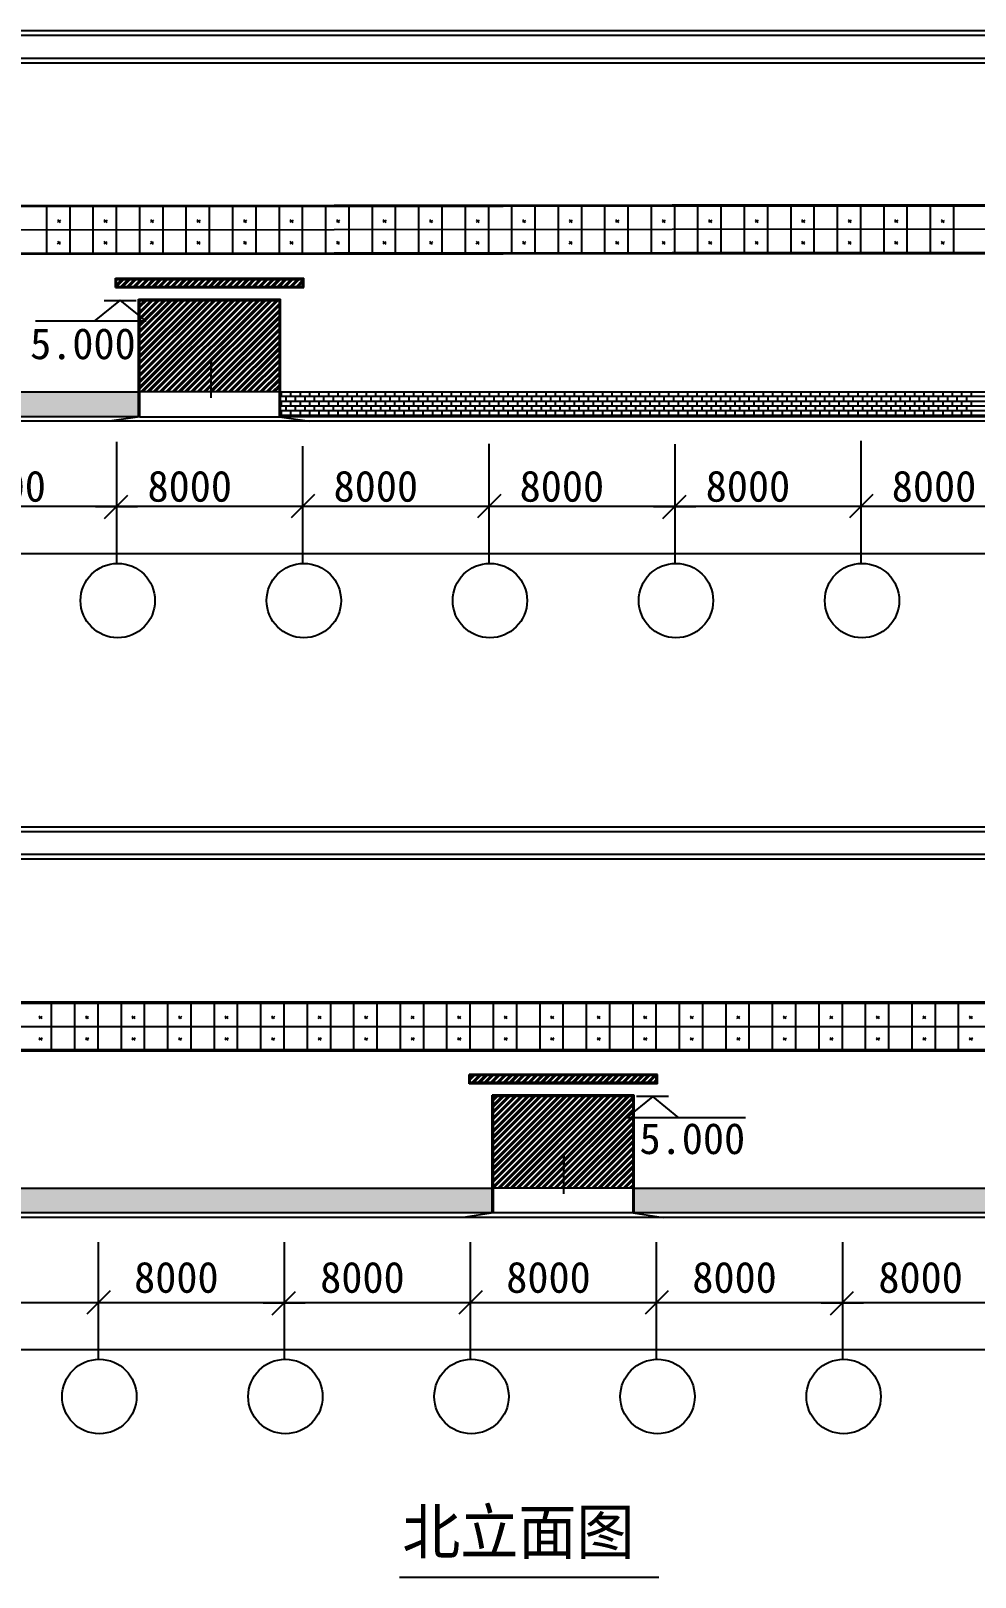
# Model space of a CAD drawing. Header units: metres. Extents: x -5946 to 118859, y -33883 to 106048.
# Drawn here: x 39814 to 80409, y -33883 to 32574 of the extents above; entities that cross this region are included whole.
import ezdxf

# ---------------------------------------------------------------- set-up
doc = ezdxf.new("R2010")
doc.units = ezdxf.units.M
for name, color, linetype in [('JC', 7, 'Continuous'), ('Z', 7, 'Continuous'), ('ZQ', 7, 'Continuous')]:
    doc.layers.add(name, color=color, linetype=linetype)

# ---------------------------------------------------------------- blocks, each defined once
blk = doc.blocks.new('_DIMX')
blk.add_line((-64.76, 0), (64.76, 0))
at = {"color": 6}
blk.add_lwpolyline([(-36.86, -36.86), (34.63, 34.63)], dxfattribs=at)

msp = doc.modelspace()

# ---------------------------------------------------------------- hatches: boundary and pattern name
at = {"layer": 'JC'}
h = msp.add_hatch(dxfattribs=at)
h.set_pattern_fill('ANSI32', scale=20)
h.paths.add_polyline_path([(43495.54, 21593.68), (43495.54, 21893.68), (51495.54, 21893.68), (51495.54, 21593.68)])
h = msp.add_hatch(dxfattribs=at)
h.set_pattern_fill('ANSI32', scale=20)
h.paths.add_polyline_path([(58702.9, -12626.66), (58702.9, -12326.66), (66702.9, -12326.66), (66702.9, -12626.66)])
at = {"layer": 'Z'}
h = msp.add_hatch(dxfattribs=at)
h.set_pattern_fill('ANSI32', scale=20)
h.paths.add_polyline_path([(44495.54, 20993.68), (44495.54, 17068.59), (50495.54, 17068.59), (50495.54, 20993.68)])
h = msp.add_hatch(dxfattribs=at)
h.set_pattern_fill('AR-B816')
h.paths.add_polyline_path([(44445.54, 15993.68), (44445.54, 17043.68), (11495.54, 17043.68), (11495.54, 15993.68)])
h = msp.add_hatch(dxfattribs=at)
h.set_pattern_fill('ANSI32', scale=20)
h.paths.add_polyline_path([(59702.9, -13226.66), (59702.9, -17151.76), (65702.9, -17151.76), (65702.9, -13226.66)])
h = msp.add_hatch(dxfattribs=at)
h.set_pattern_fill('AR-B816')
h.paths.add_polyline_path([(59652.9, -18226.66), (59652.9, -17176.66), (9752.9, -17176.66), (9752.9, -18226.66)])
h = msp.add_hatch(dxfattribs=at)
h.set_pattern_fill('AR-B816')
h.paths.add_polyline_path([(65752.9, -17176.66), (65752.9, -18226.66), (106702.9, -18226.66), (106702.9, -17176.66)])
h.paths.add_polyline_path([(107237.9, -17176.66), (107212.9, -17176.66), (106702.9, -17176.66), (106702.9, -18226.66), (107237.9, -18226.66)])

# ---------------------------------------------------------------- linework, layer by layer
for p, q in [((43655.54, 21001.58), (42532.71, 20093.6)), ((44775.95, 20093.6), (43655.54, 21001.58)), ((44775.95, 20093.6), (40007, 20093.6)), ((43495.54, 14914.29), (43495.54, 11629.22)), ((43495.54, 14732.14), (43495.54, 11629.22)), ((51495.54, 14732.14), (51495.54, 11629.22)), ((51495.54, 14727.13), (51495.54, 11629.22)), ((59495.54, 14826.7), (59495.54, 11629.22)), ((59495.54, 14732.14), (59495.54, 11629.22)), ((67495.54, 14809.64), (67495.54, 11629.22)), ((67495.54, 14732.14), (67495.54, 11629.22)), ((75495.54, 14951.27), (75495.54, 11629.22)), ((75495.54, 14732.14), (75495.54, 11629.22)), ((43494.14, 12129.22), (35496.94, 12129.22)), ((51494.14, 12129.22), (43496.94, 12129.22)), ((59494.14, 12129.22), (51496.94, 12129.22)), ((67494.14, 12129.22), (59496.94, 12129.22)), ((75494.14, 12129.22), (67496.94, 12129.22)), ((83494.14, 12129.22), (75496.94, 12129.22)), ((43495.54, 11729.22), (43495.54, 9701.37)), ((51495.54, 11729.22), (51495.54, 9701.37)), ((59495.54, 11729.22), (59495.54, 9701.37)), ((67495.54, 11729.22), (67495.54, 9701.37)), ((75495.54, 11729.22), (75495.54, 9701.37)), ((115480.84, 10101.37), (3648.7, 10101.37)), ((66551.61, -13231.62), (65428.78, -14139.6)), ((67672.02, -14139.6), (66551.61, -13231.62)), ((70531.93, -14139.6), (65433.07, -14139.6)), ((42702.9, -19488.21), (42702.9, -22591.12)), ((42702.9, -19488.21), (42702.9, -22591.12)), ((50702.9, -19488.21), (50702.9, -22591.12)), ((50702.9, -19488.21), (50702.9, -22591.12)), ((58702.9, -19488.21), (58702.9, -22591.12)), ((58702.9, -19488.21), (58702.9, -22591.12)), ((66702.9, -19488.21), (66702.9, -22591.12)), ((66702.9, -19488.21), (66702.9, -22591.12)), ((74702.9, -19488.21), (74702.9, -22591.12)), ((74702.9, -19488.21), (74702.9, -22591.12)), ((42701.5, -22091.12), (34704.3, -22091.12)), ((42702.9, -22491.12), (42702.9, -24518.98)), ((50701.5, -22091.12), (42704.3, -22091.12)), ((50702.9, -22491.12), (50702.9, -24518.98)), ((58701.5, -22091.12), (50704.3, -22091.12)), ((58702.9, -22491.12), (58702.9, -24518.98)), ((66701.5, -22091.12), (58704.3, -22091.12)), ((66702.9, -22491.12), (66702.9, -24518.98)), ((74701.5, -22091.12), (66704.3, -22091.12)), ((74702.9, -22491.12), (74702.9, -24518.98)), ((82701.5, -22091.12), (74704.3, -22091.12)), ((106657.06, -24118.98), (2694.12, -24118.98)), ((55660.79, -33882.93), (66812.79, -33882.93))]:
    msp.add_line(p, q)
for centre in [(43548.38, 8088.15), (51548.38, 8088.15), (59548.38, 8088.15), (67548.38, 8088.15), (75548.38, 8088.15), (42755.74, -26122.2), (50755.74, -26122.2), (58755.74, -26122.2), (66755.74, -26122.2), (74755.74, -26122.2)]:
    msp.add_circle(centre, 1600)
at = {"layer": 'JC'}
for p, q in [((115429.4, 32573.68), (19345.54, 32573.68)), ((115450.87, 32373.68), (19345.54, 32373.68)), ((100005.54, 31393.68), (19345.54, 31393.68)), ((115473.86, 31193.68), (11185.54, 31193.68)), ((40495.54, 22993.68), (40495.54, 24993.68)), ((40495.54, 22993.68), (40495.54, 24993.68)), ((41495.54, 22993.68), (41495.54, 24993.68)), ((42495.54, 22993.68), (42495.54, 24993.68)), ((42495.54, 22993.68), (42495.54, 24993.68)), ((43495.54, 22993.68), (43495.54, 24993.68)), ((44495.54, 22993.68), (44495.54, 24993.68)), ((44495.54, 22993.68), (44495.54, 24993.68)), ((45495.54, 22993.68), (45495.54, 24993.68)), ((46495.54, 22993.68), (46495.54, 24993.68)), ((46495.54, 22993.68), (46495.54, 24993.68)), ((47495.54, 22993.68), (47495.54, 24993.68)), ((48495.54, 22993.68), (48495.54, 24993.68)), ((48495.54, 22993.68), (48495.54, 24993.68)), ((49495.54, 22993.68), (49495.54, 24993.68)), ((50495.54, 22993.68), (50495.54, 24993.68)), ((50495.54, 22993.68), (50495.54, 24993.68)), ((51495.54, 22993.68), (51495.54, 24993.68)), ((52495.54, 22993.68), (52495.54, 24993.68)), ((52495.54, 22993.68), (52495.54, 24993.68)), ((53495.54, 22993.68), (53495.54, 24993.68)), ((54495.54, 22993.68), (54495.54, 24993.68)), ((54495.54, 22993.68), (54495.54, 24993.68)), ((55495.54, 22993.68), (55495.54, 24993.68)), ((56495.54, 22993.68), (56495.54, 24993.68)), ((56495.54, 22993.68), (56495.54, 24993.68)), ((57495.54, 22993.68), (57495.54, 24993.68)), ((58495.54, 22993.68), (58495.54, 24993.68)), ((58495.54, 22993.68), (58495.54, 24993.68)), ((59495.54, 22993.68), (59495.54, 24993.68)), ((60495.54, 22993.68), (60495.54, 24993.68)), ((60495.54, 22993.68), (60495.54, 24993.68)), ((61495.54, 22993.68), (61495.54, 24993.68)), ((62495.54, 22993.68), (62495.54, 24993.68)), ((62495.54, 22993.68), (62495.54, 24993.68)), ((63495.54, 22993.68), (63495.54, 24993.68)), ((64495.54, 22993.68), (64495.54, 24993.68)), ((64495.54, 22993.68), (64495.54, 24993.68)), ((65495.54, 22993.68), (65495.54, 24993.68)), ((66495.54, 22993.68), (66495.54, 24993.68)), ((66495.54, 22993.68), (66495.54, 24993.68)), ((67495.54, 22993.68), (67495.54, 24993.68)), ((68495.54, 22993.68), (68495.54, 24993.68)), ((68495.54, 22993.68), (68495.54, 24993.68)), ((69495.54, 22993.68), (69495.54, 24993.68)), ((70495.54, 22993.68), (70495.54, 24993.68)), ((70495.54, 22993.68), (70495.54, 24993.68)), ((71495.54, 22993.68), (71495.54, 24993.68)), ((72495.54, 22993.68), (72495.54, 24993.68)), ((72495.54, 22993.68), (72495.54, 24993.68)), ((73495.54, 22993.68), (73495.54, 24993.68)), ((74495.54, 22993.68), (74495.54, 24993.68)), ((74495.54, 22993.68), (74495.54, 24993.68)), ((75495.54, 22993.68), (75495.54, 24993.68)), ((76495.54, 22993.68), (76495.54, 24993.68)), ((76495.54, 22993.68), (76495.54, 24993.68)), ((77495.54, 22993.68), (77495.54, 24993.68)), ((78495.54, 22993.68), (78495.54, 24993.68)), ((78495.54, 22993.68), (78495.54, 24993.68)), ((79495.54, 22993.68), (79495.54, 24993.68)), ((41085.54, 24328.68), (40965.54, 24448.68)), ((41005.54, 24338.68), (40965.54, 24388.68)), ((41085.54, 24388.68), (41045.54, 24438.68)), ((43085.54, 24328.68), (42965.54, 24448.68)), ((43005.54, 24338.68), (42965.54, 24388.68)), ((43085.54, 24388.68), (43045.54, 24438.68)), ((45085.54, 24328.68), (44965.54, 24448.68)), ((45005.54, 24338.68), (44965.54, 24388.68)), ((45085.54, 24388.68), (45045.54, 24438.68)), ((47085.54, 24328.68), (46965.54, 24448.68)), ((47005.54, 24338.68), (46965.54, 24388.68)), ((47085.54, 24388.68), (47045.54, 24438.68)), ((49085.54, 24328.68), (48965.54, 24448.68)), ((49005.54, 24338.68), (48965.54, 24388.68)), ((49085.54, 24388.68), (49045.54, 24438.68)), ((51085.54, 24328.68), (50965.54, 24448.68)), ((51005.54, 24338.68), (50965.54, 24388.68)), ((51085.54, 24388.68), (51045.54, 24438.68)), ((53085.54, 24328.68), (52965.54, 24448.68)), ((53005.54, 24338.68), (52965.54, 24388.68)), ((53085.54, 24388.68), (53045.54, 24438.68)), ((55085.54, 24328.68), (54965.54, 24448.68)), ((55005.54, 24338.68), (54965.54, 24388.68)), ((55085.54, 24388.68), (55045.54, 24438.68)), ((57085.54, 24328.68), (56965.54, 24448.68)), ((57005.54, 24338.68), (56965.54, 24388.68)), ((57085.54, 24388.68), (57045.54, 24438.68)), ((59085.54, 24328.68), (58965.54, 24448.68)), ((59005.54, 24338.68), (58965.54, 24388.68)), ((59085.54, 24388.68), (59045.54, 24438.68)), ((61085.54, 24328.68), (60965.54, 24448.68)), ((61005.54, 24338.68), (60965.54, 24388.68)), ((61085.54, 24388.68), (61045.54, 24438.68)), ((63085.54, 24328.68), (62965.54, 24448.68)), ((63005.54, 24338.68), (62965.54, 24388.68)), ((63085.54, 24388.68), (63045.54, 24438.68)), ((65085.54, 24328.68), (64965.54, 24448.68)), ((65005.54, 24338.68), (64965.54, 24388.68)), ((65085.54, 24388.68), (65045.54, 24438.68)), ((67085.54, 24328.68), (66965.54, 24448.68)), ((67005.54, 24338.68), (66965.54, 24388.68)), ((67085.54, 24388.68), (67045.54, 24438.68)), ((69085.54, 24328.68), (68965.54, 24448.68)), ((69005.54, 24338.68), (68965.54, 24388.68)), ((69085.54, 24388.68), (69045.54, 24438.68)), ((71085.54, 24328.68), (70965.54, 24448.68)), ((71005.54, 24338.68), (70965.54, 24388.68)), ((71085.54, 24388.68), (71045.54, 24438.68)), ((73085.54, 24328.68), (72965.54, 24448.68)), ((73005.54, 24338.68), (72965.54, 24388.68)), ((73085.54, 24388.68), (73045.54, 24438.68)), ((75085.54, 24328.68), (74965.54, 24448.68)), ((75005.54, 24338.68), (74965.54, 24388.68)), ((75085.54, 24388.68), (75045.54, 24438.68)), ((77085.54, 24328.68), (76965.54, 24448.68)), ((77005.54, 24338.68), (76965.54, 24388.68)), ((77085.54, 24388.68), (77045.54, 24438.68)), ((79085.54, 24328.68), (78965.54, 24448.68)), ((79005.54, 24338.68), (78965.54, 24388.68)), ((79085.54, 24388.68), (79045.54, 24438.68)), ((41085.54, 23398.68), (40965.54, 23518.68)), ((41005.54, 23408.68), (40965.54, 23458.68)), ((41085.54, 23458.68), (41045.54, 23508.68)), ((43085.54, 23398.68), (42965.54, 23518.68)), ((43005.54, 23408.68), (42965.54, 23458.68)), ((43085.54, 23458.68), (43045.54, 23508.68)), ((45085.54, 23398.68), (44965.54, 23518.68)), ((45005.54, 23408.68), (44965.54, 23458.68)), ((45085.54, 23458.68), (45045.54, 23508.68)), ((47085.54, 23398.68), (46965.54, 23518.68)), ((47005.54, 23408.68), (46965.54, 23458.68)), ((47085.54, 23458.68), (47045.54, 23508.68)), ((49085.54, 23398.68), (48965.54, 23518.68)), ((49005.54, 23408.68), (48965.54, 23458.68)), ((49085.54, 23458.68), (49045.54, 23508.68)), ((51085.54, 23398.68), (50965.54, 23518.68)), ((51005.54, 23408.68), (50965.54, 23458.68)), ((51085.54, 23458.68), (51045.54, 23508.68)), ((53085.54, 23398.68), (52965.54, 23518.68)), ((53005.54, 23408.68), (52965.54, 23458.68)), ((53085.54, 23458.68), (53045.54, 23508.68)), ((55085.54, 23398.68), (54965.54, 23518.68)), ((55005.54, 23408.68), (54965.54, 23458.68)), ((55085.54, 23458.68), (55045.54, 23508.68)), ((57085.54, 23398.68), (56965.54, 23518.68)), ((57005.54, 23408.68), (56965.54, 23458.68)), ((57085.54, 23458.68), (57045.54, 23508.68)), ((59085.54, 23398.68), (58965.54, 23518.68)), ((59005.54, 23408.68), (58965.54, 23458.68)), ((59085.54, 23458.68), (59045.54, 23508.68)), ((61085.54, 23398.68), (60965.54, 23518.68)), ((61005.54, 23408.68), (60965.54, 23458.68)), ((61085.54, 23458.68), (61045.54, 23508.68)), ((63085.54, 23398.68), (62965.54, 23518.68)), ((63005.54, 23408.68), (62965.54, 23458.68)), ((63085.54, 23458.68), (63045.54, 23508.68)), ((65085.54, 23398.68), (64965.54, 23518.68)), ((65005.54, 23408.68), (64965.54, 23458.68)), ((65085.54, 23458.68), (65045.54, 23508.68)), ((67085.54, 23398.68), (66965.54, 23518.68)), ((67005.54, 23408.68), (66965.54, 23458.68)), ((67085.54, 23458.68), (67045.54, 23508.68)), ((69085.54, 23398.68), (68965.54, 23518.68)), ((69005.54, 23408.68), (68965.54, 23458.68)), ((69085.54, 23458.68), (69045.54, 23508.68)), ((71085.54, 23398.68), (70965.54, 23518.68)), ((71005.54, 23408.68), (70965.54, 23458.68)), ((71085.54, 23458.68), (71045.54, 23508.68)), ((73085.54, 23398.68), (72965.54, 23518.68)), ((73005.54, 23408.68), (72965.54, 23458.68)), ((73085.54, 23458.68), (73045.54, 23508.68)), ((75085.54, 23398.68), (74965.54, 23518.68)), ((75005.54, 23408.68), (74965.54, 23458.68)), ((75085.54, 23458.68), (75045.54, 23508.68)), ((77085.54, 23398.68), (76965.54, 23518.68)), ((77005.54, 23408.68), (76965.54, 23458.68)), ((77085.54, 23458.68), (77045.54, 23508.68)), ((79085.54, 23398.68), (78965.54, 23518.68)), ((79005.54, 23408.68), (78965.54, 23458.68)), ((79085.54, 23458.68), (79045.54, 23508.68)), ((43445.54, 21543.68), (43445.54, 21943.68)), ((43445.54, 21943.68), (43495.54, 21893.68)), ((43445.54, 21943.68), (51545.54, 21943.68)), ((51545.54, 21943.68), (51495.54, 21893.68)), ((51545.54, 21543.68), (51545.54, 21943.68)), ((43445.54, 21543.68), (43495.54, 21593.68)), ((43445.54, 21543.68), (51545.54, 21543.68)), ((43495.54, 21593.68), (43495.54, 21893.68)), ((43495.54, 21893.68), (51495.54, 21893.68)), ((43495.54, 21593.68), (51495.54, 21593.68)), ((51495.54, 21593.68), (51495.54, 21893.68)), ((51545.54, 21543.68), (51495.54, 21593.68)), ((44495.54, 20993.68), (44445.54, 21043.68)), ((44445.54, 21043.68), (50545.54, 21043.68)), ((44445.54, 15993.68), (44445.54, 21043.68)), ((44495.54, 20993.68), (50495.54, 20993.68)), ((44495.54, 15993.68), (44495.54, 20993.68)), ((50495.54, 20993.68), (50545.54, 21043.68)), ((50495.54, 15993.68), (50495.54, 20993.68)), ((50545.54, 15993.68), (50545.54, 21043.68)), ((47565.54, 16809.18), (47565.54, 18449.18)), ((44495.54, 15993.68), (43195.54, 15793.68)), ((44495.54, 15993.68), (50495.54, 15993.68)), ((50495.54, 15993.68), (51795.54, 15793.68)), ((98822.9, -1646.66), (2711.9, -1646.66)), ((98822.9, -1846.66), (2722.63, -1846.66)), ((107012.9, -3026.66), (2702.3, -3026.66)), ((98822.9, -2826.66), (26192.9, -2826.66)), ((40702.9, -11226.66), (40702.9, -9226.66)), ((41702.9, -11226.66), (41702.9, -9226.66)), ((42702.9, -11226.66), (42702.9, -9226.66)), ((43702.9, -11226.66), (43702.9, -9226.66)), ((44702.9, -11226.66), (44702.9, -9226.66)), ((45702.9, -11226.66), (45702.9, -9226.66)), ((46702.9, -11226.66), (46702.9, -9226.66)), ((47702.9, -11226.66), (47702.9, -9226.66)), ((48702.9, -11226.66), (48702.9, -9226.66)), ((49702.9, -11226.66), (49702.9, -9226.66)), ((50702.9, -11226.66), (50702.9, -9226.66)), ((51702.9, -11226.66), (51702.9, -9226.66)), ((52702.9, -11226.66), (52702.9, -9226.66)), ((53702.9, -11226.66), (53702.9, -9226.66)), ((54702.9, -11226.66), (54702.9, -9226.66)), ((55702.9, -11226.66), (55702.9, -9226.66)), ((56702.9, -11226.66), (56702.9, -9226.66)), ((57702.9, -11226.66), (57702.9, -9226.66)), ((58702.9, -11226.66), (58702.9, -9226.66)), ((59702.9, -11226.66), (59702.9, -9226.66)), ((60702.9, -11226.66), (60702.9, -9226.66)), ((61702.9, -11226.66), (61702.9, -9226.66)), ((62702.9, -11226.66), (62702.9, -9226.66)), ((63702.9, -11226.66), (63702.9, -9226.66)), ((64702.9, -11226.66), (64702.9, -9226.66)), ((65702.9, -11226.66), (65702.9, -9226.66)), ((66702.9, -11226.66), (66702.9, -9226.66)), ((67702.9, -11226.66), (67702.9, -9226.66)), ((68702.9, -11226.66), (68702.9, -9226.66)), ((69702.9, -11226.66), (69702.9, -9226.66)), ((70702.9, -11226.66), (70702.9, -9226.66)), ((71702.9, -11226.66), (71702.9, -9226.66)), ((72702.9, -11226.66), (72702.9, -9226.66)), ((73702.9, -11226.66), (73702.9, -9226.66)), ((74702.9, -11226.66), (74702.9, -9226.66)), ((75702.9, -11226.66), (75702.9, -9226.66)), ((76702.9, -11226.66), (76702.9, -9226.66)), ((77702.9, -11226.66), (77702.9, -9226.66)), ((78702.9, -11226.66), (78702.9, -9226.66)), ((79702.9, -11226.66), (79702.9, -9226.66)), ((40292.9, -9891.66), (40172.9, -9771.66)), ((40212.9, -9881.66), (40172.9, -9831.66)), ((40292.9, -9831.66), (40252.9, -9781.66)), ((42292.9, -9891.66), (42172.9, -9771.66)), ((42212.9, -9881.66), (42172.9, -9831.66)), ((42292.9, -9831.66), (42252.9, -9781.66)), ((44292.9, -9891.66), (44172.9, -9771.66)), ((44212.9, -9881.66), (44172.9, -9831.66)), ((44292.9, -9831.66), (44252.9, -9781.66)), ((46292.9, -9891.66), (46172.9, -9771.66)), ((46212.9, -9881.66), (46172.9, -9831.66)), ((46292.9, -9831.66), (46252.9, -9781.66)), ((48292.9, -9891.66), (48172.9, -9771.66)), ((48212.9, -9881.66), (48172.9, -9831.66)), ((48292.9, -9831.66), (48252.9, -9781.66)), ((50292.9, -9891.66), (50172.9, -9771.66)), ((50212.9, -9881.66), (50172.9, -9831.66)), ((50292.9, -9831.66), (50252.9, -9781.66)), ((52292.9, -9891.66), (52172.9, -9771.66)), ((52212.9, -9881.66), (52172.9, -9831.66)), ((52292.9, -9831.66), (52252.9, -9781.66)), ((54292.9, -9891.66), (54172.9, -9771.66)), ((54212.9, -9881.66), (54172.9, -9831.66)), ((54292.9, -9831.66), (54252.9, -9781.66)), ((56292.9, -9891.66), (56172.9, -9771.66)), ((56212.9, -9881.66), (56172.9, -9831.66)), ((56292.9, -9831.66), (56252.9, -9781.66)), ((58292.9, -9891.66), (58172.9, -9771.66)), ((58212.9, -9881.66), (58172.9, -9831.66)), ((58292.9, -9831.66), (58252.9, -9781.66)), ((60292.9, -9891.66), (60172.9, -9771.66)), ((60212.9, -9881.66), (60172.9, -9831.66)), ((60292.9, -9831.66), (60252.9, -9781.66)), ((62292.9, -9891.66), (62172.9, -9771.66)), ((62212.9, -9881.66), (62172.9, -9831.66)), ((62292.9, -9831.66), (62252.9, -9781.66)), ((64292.9, -9891.66), (64172.9, -9771.66)), ((64212.9, -9881.66), (64172.9, -9831.66)), ((64292.9, -9831.66), (64252.9, -9781.66)), ((66292.9, -9891.66), (66172.9, -9771.66)), ((66212.9, -9881.66), (66172.9, -9831.66)), ((66292.9, -9831.66), (66252.9, -9781.66)), ((68292.9, -9891.66), (68172.9, -9771.66)), ((68212.9, -9881.66), (68172.9, -9831.66)), ((68292.9, -9831.66), (68252.9, -9781.66)), ((70292.9, -9891.66), (70172.9, -9771.66)), ((70212.9, -9881.66), (70172.9, -9831.66)), ((70292.9, -9831.66), (70252.9, -9781.66)), ((72292.9, -9891.66), (72172.9, -9771.66)), ((72212.9, -9881.66), (72172.9, -9831.66)), ((72292.9, -9831.66), (72252.9, -9781.66)), ((74292.9, -9891.66), (74172.9, -9771.66)), ((74212.9, -9881.66), (74172.9, -9831.66)), ((74292.9, -9831.66), (74252.9, -9781.66)), ((76292.9, -9891.66), (76172.9, -9771.66)), ((76212.9, -9881.66), (76172.9, -9831.66)), ((76292.9, -9831.66), (76252.9, -9781.66)), ((78292.9, -9891.66), (78172.9, -9771.66)), ((78212.9, -9881.66), (78172.9, -9831.66)), ((78292.9, -9831.66), (78252.9, -9781.66)), ((80292.9, -9891.66), (80172.9, -9771.66)), ((80212.9, -9881.66), (80172.9, -9831.66)), ((80292.9, -9831.66), (80252.9, -9781.66)), ((40292.9, -10821.66), (40172.9, -10701.66)), ((40212.9, -10811.66), (40172.9, -10761.66)), ((40292.9, -10761.66), (40252.9, -10711.66)), ((42292.9, -10821.66), (42172.9, -10701.66)), ((42212.9, -10811.66), (42172.9, -10761.66)), ((42292.9, -10761.66), (42252.9, -10711.66)), ((44292.9, -10821.66), (44172.9, -10701.66)), ((44212.9, -10811.66), (44172.9, -10761.66)), ((44292.9, -10761.66), (44252.9, -10711.66)), ((46292.9, -10821.66), (46172.9, -10701.66)), ((46212.9, -10811.66), (46172.9, -10761.66)), ((46292.9, -10761.66), (46252.9, -10711.66)), ((48292.9, -10821.66), (48172.9, -10701.66)), ((48212.9, -10811.66), (48172.9, -10761.66)), ((48292.9, -10761.66), (48252.9, -10711.66)), ((50292.9, -10821.66), (50172.9, -10701.66)), ((50212.9, -10811.66), (50172.9, -10761.66)), ((50292.9, -10761.66), (50252.9, -10711.66)), ((52292.9, -10821.66), (52172.9, -10701.66)), ((52212.9, -10811.66), (52172.9, -10761.66)), ((52292.9, -10761.66), (52252.9, -10711.66)), ((54292.9, -10821.66), (54172.9, -10701.66)), ((54212.9, -10811.66), (54172.9, -10761.66)), ((54292.9, -10761.66), (54252.9, -10711.66)), ((56292.9, -10821.66), (56172.9, -10701.66)), ((56212.9, -10811.66), (56172.9, -10761.66)), ((56292.9, -10761.66), (56252.9, -10711.66)), ((58292.9, -10821.66), (58172.9, -10701.66)), ((58212.9, -10811.66), (58172.9, -10761.66)), ((58292.9, -10761.66), (58252.9, -10711.66)), ((60292.9, -10821.66), (60172.9, -10701.66)), ((60212.9, -10811.66), (60172.9, -10761.66)), ((60292.9, -10761.66), (60252.9, -10711.66)), ((62292.9, -10821.66), (62172.9, -10701.66)), ((62212.9, -10811.66), (62172.9, -10761.66)), ((62292.9, -10761.66), (62252.9, -10711.66)), ((64292.9, -10821.66), (64172.9, -10701.66)), ((64212.9, -10811.66), (64172.9, -10761.66)), ((64292.9, -10761.66), (64252.9, -10711.66)), ((66292.9, -10821.66), (66172.9, -10701.66)), ((66212.9, -10811.66), (66172.9, -10761.66)), ((66292.9, -10761.66), (66252.9, -10711.66)), ((68292.9, -10821.66), (68172.9, -10701.66)), ((68212.9, -10811.66), (68172.9, -10761.66)), ((68292.9, -10761.66), (68252.9, -10711.66)), ((70292.9, -10821.66), (70172.9, -10701.66)), ((70212.9, -10811.66), (70172.9, -10761.66)), ((70292.9, -10761.66), (70252.9, -10711.66)), ((72292.9, -10821.66), (72172.9, -10701.66)), ((72212.9, -10811.66), (72172.9, -10761.66)), ((72292.9, -10761.66), (72252.9, -10711.66)), ((74292.9, -10821.66), (74172.9, -10701.66)), ((74212.9, -10811.66), (74172.9, -10761.66)), ((74292.9, -10761.66), (74252.9, -10711.66)), ((76292.9, -10821.66), (76172.9, -10701.66)), ((76212.9, -10811.66), (76172.9, -10761.66)), ((76292.9, -10761.66), (76252.9, -10711.66)), ((78292.9, -10821.66), (78172.9, -10701.66)), ((78212.9, -10811.66), (78172.9, -10761.66)), ((78292.9, -10761.66), (78252.9, -10711.66)), ((80292.9, -10821.66), (80172.9, -10701.66)), ((80212.9, -10811.66), (80172.9, -10761.66)), ((80292.9, -10761.66), (80252.9, -10711.66)), ((58652.9, -12276.66), (58702.9, -12326.66)), ((58652.9, -12676.66), (58652.9, -12276.66)), ((66752.9, -12276.66), (58652.9, -12276.66)), ((58652.9, -12676.66), (58702.9, -12626.66)), ((58702.9, -12626.66), (58702.9, -12326.66)), ((66702.9, -12326.66), (58702.9, -12326.66)), ((66702.9, -12626.66), (58702.9, -12626.66)), ((66752.9, -12276.66), (66702.9, -12326.66)), ((66702.9, -12626.66), (66702.9, -12326.66)), ((66752.9, -12676.66), (66702.9, -12626.66)), ((66752.9, -12676.66), (66752.9, -12276.66)), ((66752.9, -12676.66), (58652.9, -12676.66)), ((59702.9, -13226.66), (59652.9, -13176.66)), ((65752.9, -13176.66), (59652.9, -13176.66)), ((59652.9, -18226.66), (59652.9, -13176.66)), ((65702.9, -13226.66), (59702.9, -13226.66)), ((59702.9, -18226.66), (59702.9, -13226.66)), ((65702.9, -13226.66), (65752.9, -13176.66)), ((65702.9, -18226.66), (65702.9, -13226.66)), ((65752.9, -18226.66), (65752.9, -13176.66)), ((62732.9, -17411.16), (62732.9, -15771.16)), ((59702.9, -18226.66), (58402.9, -18426.66)), ((65702.9, -18226.66), (59702.9, -18226.66)), ((65702.9, -18226.66), (67002.9, -18426.66))]:
    msp.add_line(p, q, dxfattribs=at)
for points in [[(47565.54, 18449.18), (47565.54, 17879.18)], [(62732.9, -15771.16), (62732.9, -16341.16)]]:
    msp.add_lwpolyline(points, dxfattribs=at)
at = {"layer": 'Z'}
for p, q in [((44445.54, 17043.68), (10960.54, 17043.68)), ((44495.54, 17068.59), (50495.54, 17068.59)), ((50545.54, 16869.43), (99495.54, 16869.43)), ((50545.54, 16666.23), (99495.54, 16666.23)), ((50585.43, 16869.43), (50585.43, 17043.68)), ((50585.43, 16463.03), (50585.43, 16666.23)), ((50788.63, 16666.23), (50788.63, 16869.43)), ((50991.83, 16869.43), (50991.83, 17043.68)), ((50991.83, 16463.03), (50991.83, 16666.23)), ((51195.03, 16666.23), (51195.03, 16869.43)), ((51398.23, 16869.43), (51398.23, 17043.68)), ((51398.23, 16463.03), (51398.23, 16666.23)), ((51601.43, 16666.23), (51601.43, 16869.43)), ((51804.63, 16869.43), (51804.63, 17043.68)), ((51804.63, 16463.03), (51804.63, 16666.23)), ((52007.83, 16666.23), (52007.83, 16869.43)), ((52211.03, 16869.43), (52211.03, 17043.68)), ((52211.03, 16463.03), (52211.03, 16666.23)), ((52414.23, 16666.23), (52414.23, 16869.43)), ((52617.43, 16869.43), (52617.43, 17043.68)), ((52617.43, 16463.03), (52617.43, 16666.23)), ((52820.63, 16666.23), (52820.63, 16869.43)), ((53023.83, 16869.43), (53023.83, 17043.68)), ((53023.83, 16463.03), (53023.83, 16666.23)), ((53227.03, 16666.23), (53227.03, 16869.43)), ((53430.23, 16869.43), (53430.23, 17043.68)), ((53430.23, 16463.03), (53430.23, 16666.23)), ((53633.43, 16666.23), (53633.43, 16869.43)), ((53836.63, 16869.43), (53836.63, 17043.68)), ((53836.63, 16463.03), (53836.63, 16666.23)), ((54039.83, 16666.23), (54039.83, 16869.43)), ((54243.03, 16869.43), (54243.03, 17043.68)), ((54243.03, 16463.03), (54243.03, 16666.23)), ((54446.23, 16666.23), (54446.23, 16869.43)), ((54649.43, 16869.43), (54649.43, 17043.68)), ((54649.43, 16463.03), (54649.43, 16666.23)), ((54852.63, 16666.23), (54852.63, 16869.43)), ((55055.83, 16869.43), (55055.83, 17043.68)), ((55055.83, 16463.03), (55055.83, 16666.23)), ((55259.03, 16666.23), (55259.03, 16869.43)), ((55462.23, 16869.43), (55462.23, 17043.68)), ((55462.23, 16463.03), (55462.23, 16666.23)), ((55665.43, 16666.23), (55665.43, 16869.43)), ((55868.63, 16869.43), (55868.63, 17043.68)), ((55868.63, 16463.03), (55868.63, 16666.23)), ((56071.83, 16666.23), (56071.83, 16869.43)), ((56275.03, 16869.43), (56275.03, 17043.68)), ((56275.03, 16463.03), (56275.03, 16666.23)), ((56478.23, 16666.23), (56478.23, 16869.43)), ((56681.43, 16869.43), (56681.43, 17043.68)), ((56681.43, 16463.03), (56681.43, 16666.23)), ((56884.63, 16666.23), (56884.63, 16869.43)), ((57087.83, 16869.43), (57087.83, 17043.68)), ((57087.83, 16463.03), (57087.83, 16666.23)), ((57291.03, 16666.23), (57291.03, 16869.43)), ((57494.23, 16869.43), (57494.23, 17043.68)), ((57494.23, 16463.03), (57494.23, 16666.23)), ((57697.43, 16666.23), (57697.43, 16869.43)), ((57900.63, 16869.43), (57900.63, 17043.68)), ((57900.63, 16463.03), (57900.63, 16666.23)), ((58103.83, 16666.23), (58103.83, 16869.43)), ((58307.03, 16869.43), (58307.03, 17043.68)), ((58307.03, 16463.03), (58307.03, 16666.23)), ((58510.23, 16666.23), (58510.23, 16869.43)), ((58713.43, 16869.43), (58713.43, 17043.68)), ((58713.43, 16463.03), (58713.43, 16666.23)), ((58916.63, 16666.23), (58916.63, 16869.43)), ((59119.83, 16869.43), (59119.83, 17043.68)), ((59119.83, 16463.03), (59119.83, 16666.23)), ((59323.03, 16666.23), (59323.03, 16869.43)), ((59526.23, 16869.43), (59526.23, 17043.68)), ((59526.23, 16463.03), (59526.23, 16666.23)), ((59729.43, 16666.23), (59729.43, 16869.43)), ((59932.63, 16869.43), (59932.63, 17043.68)), ((59932.63, 16463.03), (59932.63, 16666.23)), ((60135.83, 16666.23), (60135.83, 16869.43)), ((60339.03, 16869.43), (60339.03, 17043.68)), ((60339.03, 16463.03), (60339.03, 16666.23)), ((60542.23, 16666.23), (60542.23, 16869.43)), ((60745.43, 16869.43), (60745.43, 17043.68)), ((60745.43, 16463.03), (60745.43, 16666.23)), ((60948.63, 16666.23), (60948.63, 16869.43)), ((61151.83, 16869.43), (61151.83, 17043.68)), ((61151.83, 16463.03), (61151.83, 16666.23)), ((61355.03, 16666.23), (61355.03, 16869.43)), ((61558.23, 16869.43), (61558.23, 17043.68)), ((61558.23, 16463.03), (61558.23, 16666.23)), ((61761.43, 16666.23), (61761.43, 16869.43)), ((61964.63, 16869.43), (61964.63, 17043.68)), ((61964.63, 16463.03), (61964.63, 16666.23)), ((62167.83, 16666.23), (62167.83, 16869.43)), ((62371.03, 16869.43), (62371.03, 17043.68)), ((62371.03, 16463.03), (62371.03, 16666.23)), ((62574.23, 16666.23), (62574.23, 16869.43)), ((62777.43, 16869.43), (62777.43, 17043.68)), ((62777.43, 16463.03), (62777.43, 16666.23)), ((62980.63, 16666.23), (62980.63, 16869.43)), ((63183.83, 16869.43), (63183.83, 17043.68)), ((63183.83, 16463.03), (63183.83, 16666.23)), ((63387.03, 16666.23), (63387.03, 16869.43)), ((63590.23, 16869.43), (63590.23, 17043.68)), ((63590.23, 16463.03), (63590.23, 16666.23)), ((63793.43, 16666.23), (63793.43, 16869.43)), ((63996.63, 16869.43), (63996.63, 17043.68)), ((63996.63, 16463.03), (63996.63, 16666.23)), ((64199.83, 16666.23), (64199.83, 16869.43)), ((64403.03, 16869.43), (64403.03, 17043.68)), ((64403.03, 16463.03), (64403.03, 16666.23)), ((64606.23, 16666.23), (64606.23, 16869.43)), ((64809.43, 16869.43), (64809.43, 17043.68)), ((64809.43, 16463.03), (64809.43, 16666.23)), ((65012.63, 16666.23), (65012.63, 16869.43)), ((65215.83, 16869.43), (65215.83, 17043.68)), ((65215.83, 16463.03), (65215.83, 16666.23)), ((65419.03, 16666.23), (65419.03, 16869.43)), ((65622.23, 16869.43), (65622.23, 17043.68)), ((65622.23, 16463.03), (65622.23, 16666.23)), ((65825.43, 16666.23), (65825.43, 16869.43)), ((66028.63, 16869.43), (66028.63, 17043.68)), ((66028.63, 16463.03), (66028.63, 16666.23)), ((66231.83, 16666.23), (66231.83, 16869.43)), ((66435.03, 16869.43), (66435.03, 17043.68)), ((66435.03, 16463.03), (66435.03, 16666.23)), ((66638.23, 16666.23), (66638.23, 16869.43)), ((66841.43, 16869.43), (66841.43, 17043.68)), ((66841.43, 16463.03), (66841.43, 16666.23)), ((67044.63, 16666.23), (67044.63, 16869.43)), ((67247.83, 16869.43), (67247.83, 17043.68)), ((67247.83, 16463.03), (67247.83, 16666.23)), ((67451.03, 16666.23), (67451.03, 16869.43)), ((67654.23, 16869.43), (67654.23, 17043.68)), ((67654.23, 16463.03), (67654.23, 16666.23)), ((67857.43, 16666.23), (67857.43, 16869.43)), ((68060.63, 16869.43), (68060.63, 17043.68)), ((68060.63, 16463.03), (68060.63, 16666.23)), ((68263.83, 16666.23), (68263.83, 16869.43)), ((68467.03, 16869.43), (68467.03, 17043.68)), ((68467.03, 16463.03), (68467.03, 16666.23)), ((68670.23, 16666.23), (68670.23, 16869.43)), ((68873.43, 16869.43), (68873.43, 17043.68)), ((68873.43, 16463.03), (68873.43, 16666.23)), ((69076.63, 16666.23), (69076.63, 16869.43)), ((69279.83, 16869.43), (69279.83, 17043.68)), ((69279.83, 16463.03), (69279.83, 16666.23)), ((69483.03, 16666.23), (69483.03, 16869.43)), ((69686.23, 16869.43), (69686.23, 17043.68)), ((69686.23, 16463.03), (69686.23, 16666.23)), ((69889.43, 16666.23), (69889.43, 16869.43)), ((70092.63, 16869.43), (70092.63, 17043.68)), ((70092.63, 16463.03), (70092.63, 16666.23)), ((70295.83, 16666.23), (70295.83, 16869.43)), ((70499.03, 16869.43), (70499.03, 17043.68)), ((70499.03, 16463.03), (70499.03, 16666.23)), ((70702.23, 16666.23), (70702.23, 16869.43)), ((70905.43, 16869.43), (70905.43, 17043.68)), ((70905.43, 16463.03), (70905.43, 16666.23)), ((71108.63, 16666.23), (71108.63, 16869.43)), ((71311.83, 16869.43), (71311.83, 17043.68)), ((71311.83, 16463.03), (71311.83, 16666.23)), ((71515.03, 16666.23), (71515.03, 16869.43)), ((71718.23, 16869.43), (71718.23, 17043.68)), ((71718.23, 16463.03), (71718.23, 16666.23)), ((71921.43, 16666.23), (71921.43, 16869.43)), ((72124.63, 16869.43), (72124.63, 17043.68)), ((72124.63, 16463.03), (72124.63, 16666.23)), ((72327.83, 16666.23), (72327.83, 16869.43)), ((72531.03, 16869.43), (72531.03, 17043.68)), ((72531.03, 16463.03), (72531.03, 16666.23)), ((72734.23, 16666.23), (72734.23, 16869.43)), ((72937.43, 16869.43), (72937.43, 17043.68)), ((72937.43, 16463.03), (72937.43, 16666.23)), ((73140.63, 16666.23), (73140.63, 16869.43)), ((73343.83, 16869.43), (73343.83, 17043.68)), ((73343.83, 16463.03), (73343.83, 16666.23)), ((73547.03, 16666.23), (73547.03, 16869.43)), ((73750.23, 16869.43), (73750.23, 17043.68)), ((73750.23, 16463.03), (73750.23, 16666.23)), ((73953.43, 16666.23), (73953.43, 16869.43)), ((74156.63, 16869.43), (74156.63, 17043.68)), ((74156.63, 16463.03), (74156.63, 16666.23)), ((74359.83, 16666.23), (74359.83, 16869.43)), ((74563.03, 16869.43), (74563.03, 17043.68)), ((74563.03, 16463.03), (74563.03, 16666.23)), ((74766.23, 16666.23), (74766.23, 16869.43)), ((74969.43, 16869.43), (74969.43, 17043.68)), ((74969.43, 16463.03), (74969.43, 16666.23)), ((75172.63, 16666.23), (75172.63, 16869.43)), ((75375.83, 16869.43), (75375.83, 17043.68)), ((75375.83, 16463.03), (75375.83, 16666.23)), ((75579.03, 16666.23), (75579.03, 16869.43)), ((75782.23, 16869.43), (75782.23, 17043.68)), ((75782.23, 16463.03), (75782.23, 16666.23)), ((75985.43, 16666.23), (75985.43, 16869.43)), ((76188.63, 16869.43), (76188.63, 17043.68)), ((76188.63, 16463.03), (76188.63, 16666.23)), ((76391.83, 16666.23), (76391.83, 16869.43)), ((76595.03, 16869.43), (76595.03, 17043.68)), ((76595.03, 16463.03), (76595.03, 16666.23)), ((76798.23, 16666.23), (76798.23, 16869.43)), ((77001.43, 16869.43), (77001.43, 17043.68)), ((77001.43, 16463.03), (77001.43, 16666.23)), ((77204.63, 16666.23), (77204.63, 16869.43)), ((77407.83, 16869.43), (77407.83, 17043.68)), ((77407.83, 16463.03), (77407.83, 16666.23)), ((77611.03, 16666.23), (77611.03, 16869.43)), ((77814.23, 16869.43), (77814.23, 17043.68)), ((77814.23, 16463.03), (77814.23, 16666.23)), ((78017.43, 16666.23), (78017.43, 16869.43)), ((78220.63, 16869.43), (78220.63, 17043.68)), ((78220.63, 16463.03), (78220.63, 16666.23)), ((78423.83, 16666.23), (78423.83, 16869.43)), ((78627.03, 16869.43), (78627.03, 17043.68)), ((78627.03, 16463.03), (78627.03, 16666.23)), ((78830.23, 16666.23), (78830.23, 16869.43)), ((79033.43, 16869.43), (79033.43, 17043.68)), ((79033.43, 16463.03), (79033.43, 16666.23)), ((79236.63, 16666.23), (79236.63, 16869.43)), ((79439.83, 16869.43), (79439.83, 17043.68)), ((79439.83, 16463.03), (79439.83, 16666.23)), ((79643.03, 16666.23), (79643.03, 16869.43)), ((79846.23, 16869.43), (79846.23, 17043.68)), ((79846.23, 16463.03), (79846.23, 16666.23)), ((80049.43, 16666.23), (80049.43, 16869.43)), ((80252.63, 16869.43), (80252.63, 17043.68)), ((80252.63, 16463.03), (80252.63, 16666.23)), ((44445.54, 15993.68), (10960.54, 15993.68)), ((50545.54, 16463.03), (99495.54, 16463.03)), ((50545.54, 16259.83), (99495.54, 16259.83)), ((50545.54, 16056.63), (99495.54, 16056.63)), ((50585.43, 16056.63), (50585.43, 16259.83)), ((50788.63, 16259.83), (50788.63, 16463.03)), ((50788.63, 15993.68), (50788.63, 16056.63)), ((50991.83, 16056.63), (50991.83, 16259.83)), ((51195.03, 16259.83), (51195.03, 16463.03)), ((51195.03, 15993.68), (51195.03, 16056.63)), ((51398.23, 16056.63), (51398.23, 16259.83)), ((51601.43, 16259.83), (51601.43, 16463.03)), ((51601.43, 15993.68), (51601.43, 16056.63)), ((51804.63, 16056.63), (51804.63, 16259.83)), ((52007.83, 16259.83), (52007.83, 16463.03)), ((52007.83, 15993.68), (52007.83, 16056.63)), ((52211.03, 16056.63), (52211.03, 16259.83)), ((52414.23, 16259.83), (52414.23, 16463.03)), ((52414.23, 15993.68), (52414.23, 16056.63)), ((52617.43, 16056.63), (52617.43, 16259.83)), ((52820.63, 16259.83), (52820.63, 16463.03)), ((52820.63, 15993.68), (52820.63, 16056.63)), ((53023.83, 16056.63), (53023.83, 16259.83)), ((53227.03, 16259.83), (53227.03, 16463.03)), ((53227.03, 15993.68), (53227.03, 16056.63)), ((53430.23, 16056.63), (53430.23, 16259.83)), ((53633.43, 16259.83), (53633.43, 16463.03)), ((53633.43, 15993.68), (53633.43, 16056.63)), ((53836.63, 16056.63), (53836.63, 16259.83)), ((54039.83, 16259.83), (54039.83, 16463.03)), ((54039.83, 15993.68), (54039.83, 16056.63)), ((54243.03, 16056.63), (54243.03, 16259.83)), ((54446.23, 16259.83), (54446.23, 16463.03)), ((54446.23, 15993.68), (54446.23, 16056.63)), ((54649.43, 16056.63), (54649.43, 16259.83)), ((54852.63, 16259.83), (54852.63, 16463.03)), ((54852.63, 15993.68), (54852.63, 16056.63)), ((55055.83, 16056.63), (55055.83, 16259.83)), ((55259.03, 16259.83), (55259.03, 16463.03)), ((55259.03, 15993.68), (55259.03, 16056.63)), ((55462.23, 16056.63), (55462.23, 16259.83)), ((55665.43, 16259.83), (55665.43, 16463.03)), ((55665.43, 15993.68), (55665.43, 16056.63)), ((55868.63, 16056.63), (55868.63, 16259.83)), ((56071.83, 16259.83), (56071.83, 16463.03)), ((56071.83, 15993.68), (56071.83, 16056.63)), ((56275.03, 16056.63), (56275.03, 16259.83)), ((56478.23, 16259.83), (56478.23, 16463.03)), ((56478.23, 15993.68), (56478.23, 16056.63)), ((56681.43, 16056.63), (56681.43, 16259.83)), ((56884.63, 16259.83), (56884.63, 16463.03)), ((56884.63, 15993.68), (56884.63, 16056.63)), ((57087.83, 16056.63), (57087.83, 16259.83)), ((57291.03, 16259.83), (57291.03, 16463.03)), ((57291.03, 15993.68), (57291.03, 16056.63)), ((57494.23, 16056.63), (57494.23, 16259.83)), ((57697.43, 16259.83), (57697.43, 16463.03)), ((57697.43, 15993.68), (57697.43, 16056.63)), ((57900.63, 16056.63), (57900.63, 16259.83)), ((58103.83, 16259.83), (58103.83, 16463.03)), ((58103.83, 15993.68), (58103.83, 16056.63)), ((58307.03, 16056.63), (58307.03, 16259.83)), ((58510.23, 16259.83), (58510.23, 16463.03)), ((58510.23, 15993.68), (58510.23, 16056.63)), ((58713.43, 16056.63), (58713.43, 16259.83)), ((58916.63, 16259.83), (58916.63, 16463.03)), ((58916.63, 15993.68), (58916.63, 16056.63)), ((59119.83, 16056.63), (59119.83, 16259.83)), ((59323.03, 16259.83), (59323.03, 16463.03)), ((59323.03, 15993.68), (59323.03, 16056.63)), ((59526.23, 16056.63), (59526.23, 16259.83)), ((59729.43, 16259.83), (59729.43, 16463.03)), ((59729.43, 15993.68), (59729.43, 16056.63)), ((59932.63, 16056.63), (59932.63, 16259.83)), ((60135.83, 16259.83), (60135.83, 16463.03)), ((60135.83, 15993.68), (60135.83, 16056.63)), ((60339.03, 16056.63), (60339.03, 16259.83)), ((60542.23, 16259.83), (60542.23, 16463.03)), ((60542.23, 15993.68), (60542.23, 16056.63)), ((60745.43, 16056.63), (60745.43, 16259.83)), ((60948.63, 16259.83), (60948.63, 16463.03)), ((60948.63, 15993.68), (60948.63, 16056.63)), ((61151.83, 16056.63), (61151.83, 16259.83)), ((61355.03, 16259.83), (61355.03, 16463.03)), ((61355.03, 15993.68), (61355.03, 16056.63)), ((61558.23, 16056.63), (61558.23, 16259.83)), ((61761.43, 16259.83), (61761.43, 16463.03)), ((61761.43, 15993.68), (61761.43, 16056.63)), ((61964.63, 16056.63), (61964.63, 16259.83)), ((62167.83, 16259.83), (62167.83, 16463.03)), ((62167.83, 15993.68), (62167.83, 16056.63)), ((62371.03, 16056.63), (62371.03, 16259.83)), ((62574.23, 16259.83), (62574.23, 16463.03)), ((62574.23, 15993.68), (62574.23, 16056.63)), ((62777.43, 16056.63), (62777.43, 16259.83)), ((62980.63, 16259.83), (62980.63, 16463.03)), ((62980.63, 15993.68), (62980.63, 16056.63)), ((63183.83, 16056.63), (63183.83, 16259.83)), ((63387.03, 16259.83), (63387.03, 16463.03)), ((63387.03, 15993.68), (63387.03, 16056.63)), ((63590.23, 16056.63), (63590.23, 16259.83)), ((63793.43, 16259.83), (63793.43, 16463.03)), ((63793.43, 15993.68), (63793.43, 16056.63)), ((63996.63, 16056.63), (63996.63, 16259.83)), ((64199.83, 16259.83), (64199.83, 16463.03)), ((64199.83, 15993.68), (64199.83, 16056.63)), ((64403.03, 16056.63), (64403.03, 16259.83)), ((64606.23, 16259.83), (64606.23, 16463.03)), ((64606.23, 15993.68), (64606.23, 16056.63)), ((64809.43, 16056.63), (64809.43, 16259.83)), ((65012.63, 16259.83), (65012.63, 16463.03)), ((65012.63, 15993.68), (65012.63, 16056.63)), ((65215.83, 16056.63), (65215.83, 16259.83)), ((65419.03, 16259.83), (65419.03, 16463.03)), ((65419.03, 15993.68), (65419.03, 16056.63)), ((65622.23, 16056.63), (65622.23, 16259.83)), ((65825.43, 16259.83), (65825.43, 16463.03)), ((65825.43, 15993.68), (65825.43, 16056.63)), ((66028.63, 16056.63), (66028.63, 16259.83)), ((66231.83, 16259.83), (66231.83, 16463.03)), ((66231.83, 15993.68), (66231.83, 16056.63)), ((66435.03, 16056.63), (66435.03, 16259.83)), ((66638.23, 16259.83), (66638.23, 16463.03)), ((66638.23, 15993.68), (66638.23, 16056.63)), ((66841.43, 16056.63), (66841.43, 16259.83)), ((67044.63, 16259.83), (67044.63, 16463.03)), ((67044.63, 15993.68), (67044.63, 16056.63)), ((67247.83, 16056.63), (67247.83, 16259.83)), ((67451.03, 16259.83), (67451.03, 16463.03)), ((67451.03, 15993.68), (67451.03, 16056.63)), ((67654.23, 16056.63), (67654.23, 16259.83)), ((67857.43, 16259.83), (67857.43, 16463.03)), ((67857.43, 15993.68), (67857.43, 16056.63)), ((68060.63, 16056.63), (68060.63, 16259.83)), ((68263.83, 16259.83), (68263.83, 16463.03)), ((68263.83, 15993.68), (68263.83, 16056.63)), ((68467.03, 16056.63), (68467.03, 16259.83)), ((68670.23, 16259.83), (68670.23, 16463.03)), ((68670.23, 15993.68), (68670.23, 16056.63)), ((68873.43, 16056.63), (68873.43, 16259.83)), ((69076.63, 16259.83), (69076.63, 16463.03)), ((69076.63, 15993.68), (69076.63, 16056.63)), ((69279.83, 16056.63), (69279.83, 16259.83)), ((69483.03, 16259.83), (69483.03, 16463.03)), ((69483.03, 15993.68), (69483.03, 16056.63)), ((69686.23, 16056.63), (69686.23, 16259.83)), ((69889.43, 16259.83), (69889.43, 16463.03)), ((69889.43, 15993.68), (69889.43, 16056.63)), ((70092.63, 16056.63), (70092.63, 16259.83)), ((70295.83, 16259.83), (70295.83, 16463.03)), ((70295.83, 15993.68), (70295.83, 16056.63)), ((70499.03, 16056.63), (70499.03, 16259.83)), ((70702.23, 16259.83), (70702.23, 16463.03)), ((70702.23, 15993.68), (70702.23, 16056.63)), ((70905.43, 16056.63), (70905.43, 16259.83)), ((71108.63, 16259.83), (71108.63, 16463.03)), ((71108.63, 15993.68), (71108.63, 16056.63)), ((71311.83, 16056.63), (71311.83, 16259.83)), ((71515.03, 16259.83), (71515.03, 16463.03)), ((71515.03, 15993.68), (71515.03, 16056.63)), ((71718.23, 16056.63), (71718.23, 16259.83)), ((71921.43, 16259.83), (71921.43, 16463.03)), ((71921.43, 15993.68), (71921.43, 16056.63)), ((72124.63, 16056.63), (72124.63, 16259.83)), ((72327.83, 16259.83), (72327.83, 16463.03)), ((72327.83, 15993.68), (72327.83, 16056.63)), ((72531.03, 16056.63), (72531.03, 16259.83)), ((72734.23, 16259.83), (72734.23, 16463.03)), ((72734.23, 15993.68), (72734.23, 16056.63)), ((72937.43, 16056.63), (72937.43, 16259.83)), ((73140.63, 16259.83), (73140.63, 16463.03)), ((73140.63, 15993.68), (73140.63, 16056.63)), ((73343.83, 16056.63), (73343.83, 16259.83)), ((73547.03, 16259.83), (73547.03, 16463.03)), ((73547.03, 15993.68), (73547.03, 16056.63)), ((73750.23, 16056.63), (73750.23, 16259.83)), ((73953.43, 16259.83), (73953.43, 16463.03)), ((73953.43, 15993.68), (73953.43, 16056.63)), ((74156.63, 16056.63), (74156.63, 16259.83)), ((74359.83, 16259.83), (74359.83, 16463.03)), ((74359.83, 15993.68), (74359.83, 16056.63)), ((74563.03, 16056.63), (74563.03, 16259.83)), ((74766.23, 16259.83), (74766.23, 16463.03)), ((74766.23, 15993.68), (74766.23, 16056.63)), ((74969.43, 16056.63), (74969.43, 16259.83)), ((75172.63, 16259.83), (75172.63, 16463.03)), ((75172.63, 15993.68), (75172.63, 16056.63)), ((75375.83, 16056.63), (75375.83, 16259.83)), ((75579.03, 16259.83), (75579.03, 16463.03)), ((75579.03, 15993.68), (75579.03, 16056.63)), ((75782.23, 16056.63), (75782.23, 16259.83)), ((75985.43, 16259.83), (75985.43, 16463.03)), ((75985.43, 15993.68), (75985.43, 16056.63)), ((76188.63, 16056.63), (76188.63, 16259.83)), ((76391.83, 16259.83), (76391.83, 16463.03)), ((76391.83, 15993.68), (76391.83, 16056.63)), ((76595.03, 16056.63), (76595.03, 16259.83)), ((76798.23, 16259.83), (76798.23, 16463.03)), ((76798.23, 15993.68), (76798.23, 16056.63)), ((77001.43, 16056.63), (77001.43, 16259.83)), ((77204.63, 16259.83), (77204.63, 16463.03)), ((77204.63, 15993.68), (77204.63, 16056.63)), ((77407.83, 16056.63), (77407.83, 16259.83)), ((77611.03, 16259.83), (77611.03, 16463.03)), ((77611.03, 15993.68), (77611.03, 16056.63)), ((77814.23, 16056.63), (77814.23, 16259.83)), ((78017.43, 16259.83), (78017.43, 16463.03)), ((78017.43, 15993.68), (78017.43, 16056.63)), ((78220.63, 16056.63), (78220.63, 16259.83)), ((78423.83, 16259.83), (78423.83, 16463.03)), ((78423.83, 15993.68), (78423.83, 16056.63)), ((78627.03, 16056.63), (78627.03, 16259.83)), ((78830.23, 16259.83), (78830.23, 16463.03)), ((78830.23, 15993.68), (78830.23, 16056.63)), ((79033.43, 16056.63), (79033.43, 16259.83)), ((79236.63, 16259.83), (79236.63, 16463.03)), ((79236.63, 15993.68), (79236.63, 16056.63)), ((79439.83, 16056.63), (79439.83, 16259.83)), ((79643.03, 16259.83), (79643.03, 16463.03)), ((79643.03, 15993.68), (79643.03, 16056.63)), ((79846.23, 16056.63), (79846.23, 16259.83)), ((80049.43, 16259.83), (80049.43, 16463.03)), ((80049.43, 15993.68), (80049.43, 16056.63)), ((80252.63, 16056.63), (80252.63, 16259.83)), ((59702.9, -17151.76), (65702.9, -17151.76))]:
    msp.add_line(p, q, dxfattribs=at)
at = {"layer": 'ZQ'}
for p, q in [((99545.54, 25109.34), (13501.91, 25043.68)), ((99495.54, 25059.34), (13551.91, 24993.68)), ((99495.54, 24059.34), (13495.54, 23993.68)), ((99545.54, 23009.34), (13501.91, 22943.68)), ((99495.54, 23059.34), (13551.91, 22993.68)), ((42967.63, 20993.68), (44344.63, 20993.68)), ((115453.6, 17043.68), (50545.54, 17043.68)), ((115474.25, 15993.68), (50545.54, 15993.68)), ((115469.72, 15793.68), (-822.43, 15793.68)), ((104752.9, -9176.66), (26652.9, -9176.66)), ((104702.9, -9226.66), (26702.9, -9226.66)), ((104702.9, -10226.66), (26702.9, -10226.66)), ((104752.9, -11276.66), (26652.9, -11276.66)), ((104702.9, -11226.66), (26702.9, -11226.66)), ((67230.81, -13226.66), (65853.81, -13226.66)), ((59652.9, -17176.66), (9752.9, -17176.66)), ((107237.9, -17176.66), (65752.9, -17176.66)), ((108862.46, -18426.66), (2699.77, -18426.66)), ((59652.9, -18226.66), (9752.9, -18226.66)), ((107237.9, -18226.66), (65702.9, -18226.66))]:
    msp.add_line(p, q, dxfattribs=at)

# ---------------------------------------------------------------- block references
at = {"xscale": 14, "yscale": 14, "zscale": 14, "rotation": 180}
for p in [(51495.54, 12129.22), (59495.54, 12129.22), (75495.54, 12129.22), (42702.9, -22091.12), (58702.9, -22091.12), (66702.9, -22091.12)]:
    msp.add_blockref('_DIMX', p, dxfattribs=at)
at = {"xscale": 14, "yscale": 14, "zscale": 14}
for p in [(43495.54, 12129.22), (67495.54, 12129.22), (50702.9, -22091.12), (74702.9, -22091.12)]:
    msp.add_blockref('_DIMX', p, dxfattribs=at)

# ---------------------------------------------------------------- texts
for s, height, p in [('5.000', 1335, (39778.35, 18464.99)), ('8000', 1335, (36826.75, 12339.63)), ('8000', 1335, (44826.75, 12339.63)), ('8000', 1335, (52826.75, 12339.63)), ('8000', 1335, (60826.75, 12339.63)), ('8000', 1335, (68826.75, 12339.63)), ('8000', 1335, (76826.75, 12339.63)), ('5.000', 1335, (65982.71, -15701.08)), ('8000', 1335, (44251.49, -21663.35)), ('8000', 1335, (52251.49, -21663.35)), ('8000', 1335, (60251.49, -21663.35)), ('8000', 1335, (68251.49, -21663.35)), ('8000', 1335, (76251.49, -21663.35)), ('北立面图', 1920, (55778.56, -32894.46))]:
    msp.add_text(s, height=height).set_placement(p)

doc.saveas('drawing.dxf')
